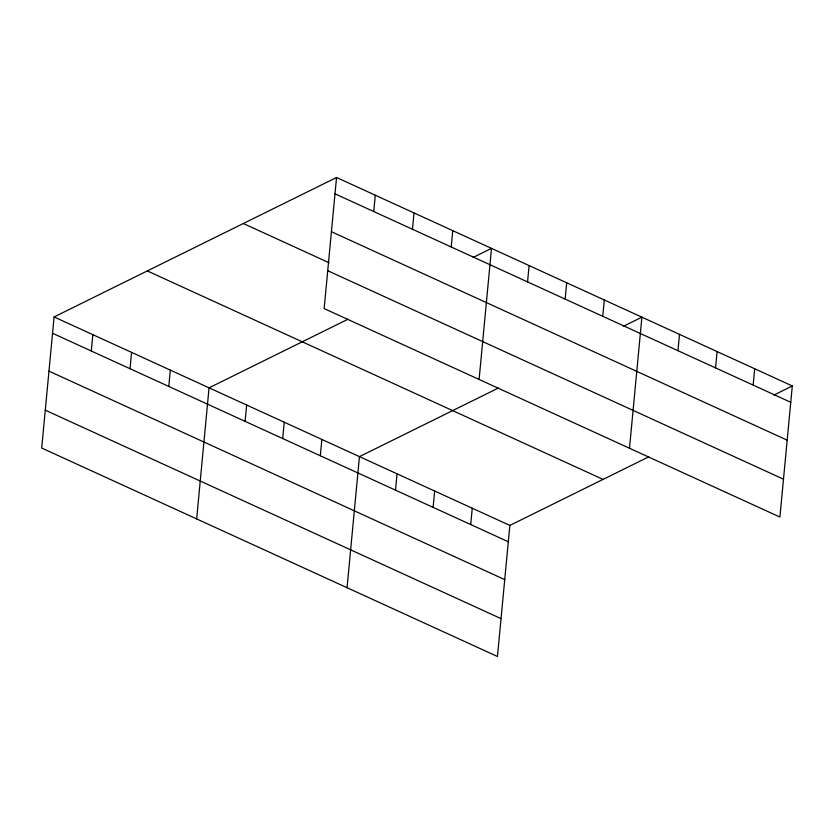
<?xml version="1.0" encoding="UTF-8"?>
<svg xmlns="http://www.w3.org/2000/svg" width="834" height="834" viewBox="0 0 834 834"><rect width="100%" height="100%" fill="white"/><g stroke="black" fill="none" stroke-linecap="round" stroke-linejoin="round"><path stroke-width="1.25" d="M336.54 177.496L324.145 308.58L779.905 517.059L792.3 385.965L336.54 177.496L54.095 316.941L41.7 448.035L497.46 656.504L509.855 525.42L648.789 456.823M91.292 350.999L92.835 334.663M130.031 368.722L131.574 352.386M168.77 386.434L170.313 370.108M196.657 518.915L209.053 387.831L347.986 319.234M245.113 421.358L246.655 405.022M282.705 438.559L284.248 422.223M320.308 455.76L321.851 439.424M373.736 211.544L375.279 195.219M347.059 587.709L359.454 456.625L498.388 388.029M412.476 229.267L414.018 212.931M395.514 490.152L397.057 473.827M451.215 246.989L452.758 230.653M433.107 507.353L434.65 491.017M479.102 379.46L491.497 248.376L473.087 257.466M470.71 524.555L472.252 508.219M527.557 281.902L529.1 265.577M565.15 299.104L566.693 282.778M602.753 316.305L604.296 299.969M629.503 448.254L641.899 317.17L623.488 326.261M677.959 350.707L679.501 334.371M715.551 367.898L717.094 351.573M753.154 385.099L754.697 368.774M773.889 395.055L792.3 385.965M334.997 193.822L790.757 402.301M331.411 231.696L787.181 440.175M243.33 223.512L329.023 262.71M327.72 270.706L783.491 479.185M147.295 270.925L603.065 479.404M54.095 316.941L509.855 525.42M52.552 333.277L508.313 541.756M48.966 371.14L504.726 579.62M45.276 410.161L501.046 618.64"/></g></svg>
